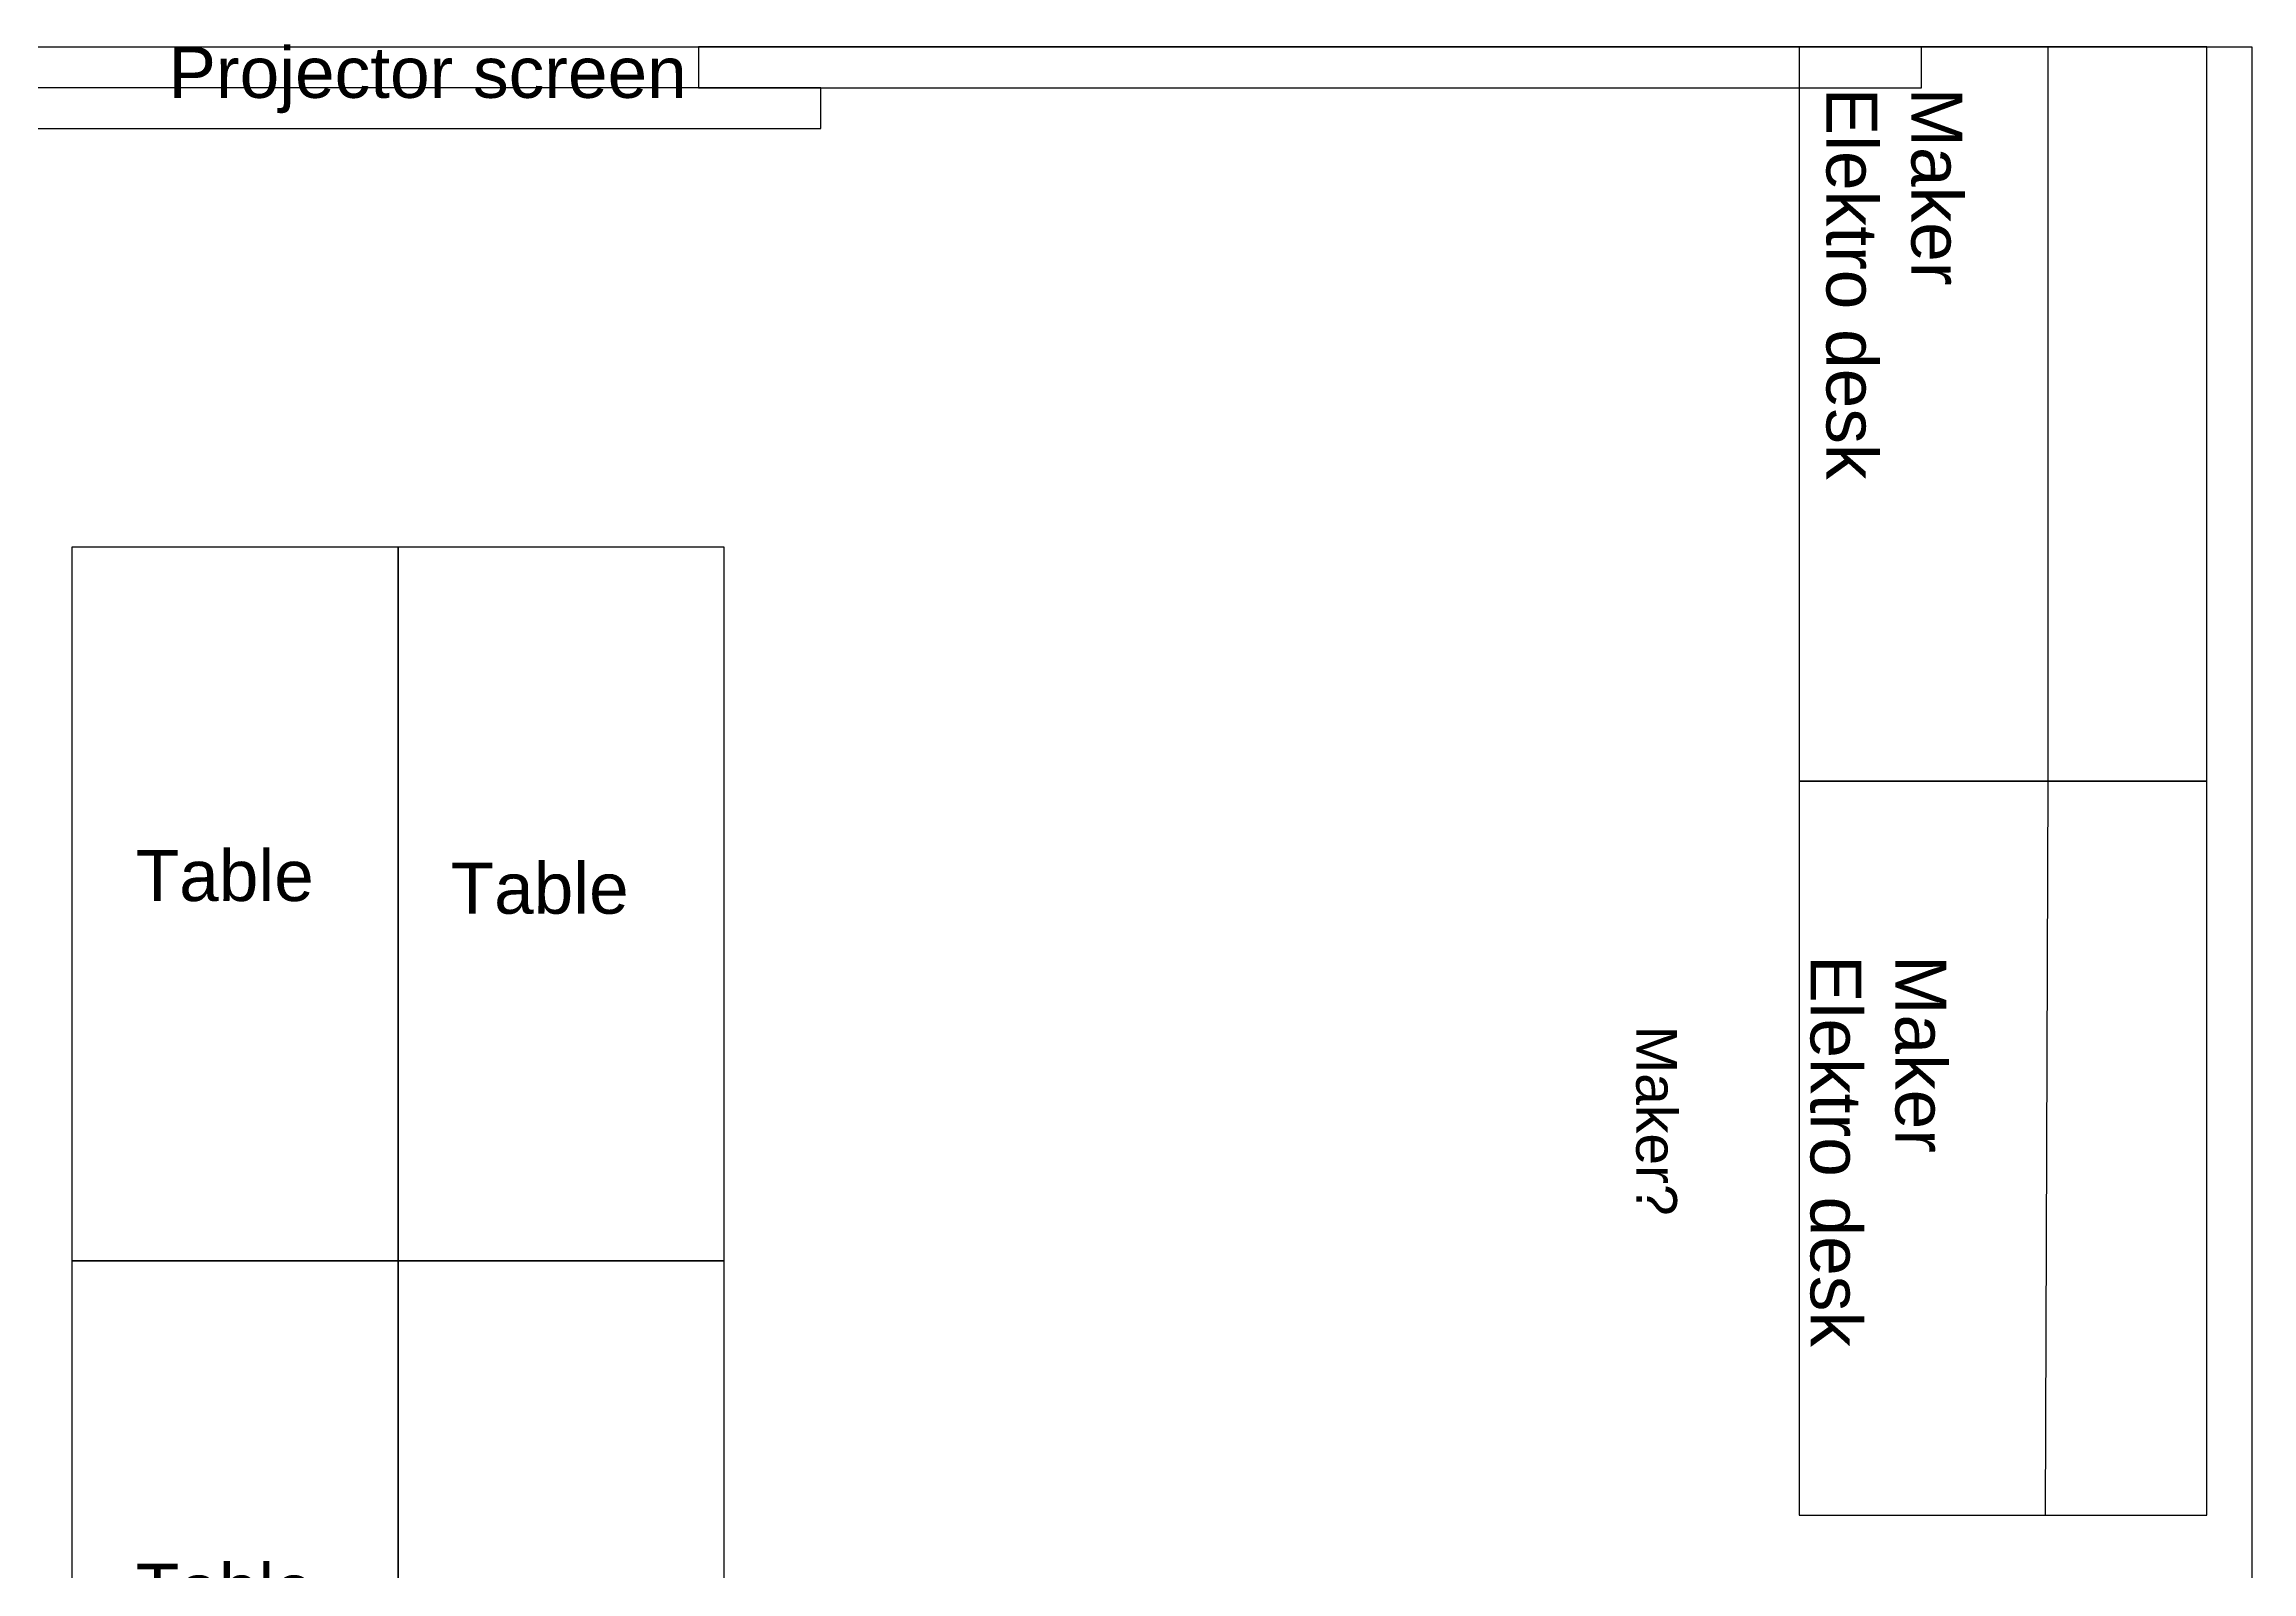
# Model space of a CAD drawing. Header units: centimetres. Extents: x 200 to 1750, y -1876 to 330.
# Drawn here: x 570 to 1111, y -174 to 201 of the extents above; entities that cross this region are included whole.
import ezdxf

# ---------------------------------------------------------------- set-up
doc = ezdxf.new("R2010")
doc.units = ezdxf.units.CM
for name, color, linetype, lineweight, true_color in [('Desks', 1, 'Continuous', 25, 0xff0000), ('Lasercutter', 253, 'Continuous', 25, 0xa0a0a4), ('Projector-screen', 178, 'Continuous', 25, 0x000000), ('Tables', 3, 'Continuous', 25, 0x00ff00), ('Walls', 178, 'Continuous', 25, 0x000000), ('Windows', 5, 'Continuous', 25, 0x0000ff)]:
    doc.layers.add(name, color=color, linetype=linetype, lineweight=lineweight, true_color=true_color)
doc.styles.add('textstyle118', font='')
doc.styles.add('textstyle18', font='')
doc.styles.add('textstyle19', font='')
doc.styles.add('textstyle20', font='')
doc.styles.add('textstyle30', font='')
doc.styles.add('textstyle64', font='')
doc.styles.add('textstyle65', font='')
doc.styles.get('textstyle118').set_extended_font_data('Arial')
doc.styles.get('textstyle18').set_extended_font_data('Arial')
doc.styles.get('textstyle19').set_extended_font_data('Arial')
doc.styles.get('textstyle20').set_extended_font_data('Arial')
doc.styles.get('textstyle30').set_extended_font_data('Arial')
doc.styles.get('textstyle64').set_extended_font_data('Arial')
doc.styles.get('textstyle65').set_extended_font_data('Arial')

msp = doc.modelspace()

# ---------------------------------------------------------------- linework, layer by layer
at = {"layer": 'Desks'}
for p, q in [((1100, 200), (1000, 200)), ((1000, 200), (1000, 20)), ((1099, 200), (1060, 200)), ((1100, 200), (1061, 200)), ((1061, 200), (1061, 20)), ((1100, 20), (1100, 200)), ((1100, 20), (1100, 200)), ((1000, 20), (1100, 20)), ((1100, 20), (1000, 20)), ((1100, 20), (1000, 20)), ((1000, 20), (1000, -160)), ((1099, 20), (1060, 20)), ((1061, 20), (1060.33, -160)), ((1061, 20), (1100, 20)), ((1100, -160), (1100, 20)), ((1000, -160), (1100, -160))]:
    msp.add_line(p, q, dxfattribs=at)
at = {"layer": 'Projector-screen'}
for p, q in [((760, 190), (550, 190)), ((760, 180), (760, 190)), ((550, 180), (760, 180))]:
    msp.add_line(p, q, dxfattribs=at)
at = {"layer": 'Tables'}
for p, q in [((656.33, 77.35), (576.33, 77.35)), ((576.33, 77.35), (576.33, -97.65)), ((656.33, -97.65), (656.33, 77.35)), ((736.33, 77.35), (656.33, 77.35)), ((656.33, 77.35), (656.33, -97.65)), ((736.33, -97.65), (736.33, 77.35)), ((576.33, -97.65), (656.33, -97.65)), ((656.33, -97.65), (576.33, -97.65)), ((576.33, -97.65), (576.33, -272.65)), ((656.33, -97.65), (576.33, -97.65)), ((656.33, -272.65), (656.33, -97.65)), ((656.33, -97.65), (736.33, -97.65)), ((736.33, -97.65), (656.33, -97.65)), ((656.33, -97.65), (656.33, -272.65)), ((736.33, -97.65), (656.33, -97.65)), ((736.33, -272.65), (736.33, -97.65))]:
    msp.add_line(p, q, dxfattribs=at)
at = {"layer": 'Walls'}
for p, q in [((200, 200), (1111, 200)), ((1111, 200), (1111, -348))]:
    msp.add_line(p, q, dxfattribs=at)
at = {"layer": 'Windows'}
for p, q in [((1030, 200), (730, 200)), ((730, 200), (730, 190)), ((1030, 190), (1030, 200)), ((730, 190), (1030, 190))]:
    msp.add_line(p, q, dxfattribs=at)

# ---------------------------------------------------------------- texts
at = {"layer": 'Desks', "char_height": 1, "attachment_point": 1, "rotation": 270}
for insert, style in [((1040, 190), 'textstyle65'), ((1036.09, -22.69), 'textstyle64')]:
    msp.add_mtext('\\H12.5;Maker\\PElektro desk', dxfattribs=dict(at, insert=insert, style=style))
at = {"layer": 'Lasercutter', "insert": (970, -40), "char_height": 1, "attachment_point": 1, "rotation": 270, "style": 'textstyle118'}
msp.add_mtext('\\H10;Maker?', dxfattribs=at)
at = {"layer": 'Projector-screen', "insert": (600, 200), "char_height": 1, "attachment_point": 1, "style": 'textstyle30'}
msp.add_mtext('\\H12.5;Projector screen', dxfattribs=at)
at = {"layer": 'Tables', "char_height": 1, "attachment_point": 1}
for insert, style in [((591.97, 3.08), 'textstyle20'), ((669.21, -0.03), 'textstyle18'), ((591.97, -171.92), 'textstyle19')]:
    msp.add_mtext('\\H12.5;Table', dxfattribs=dict(at, insert=insert, style=style))

doc.saveas('drawing.dxf')
